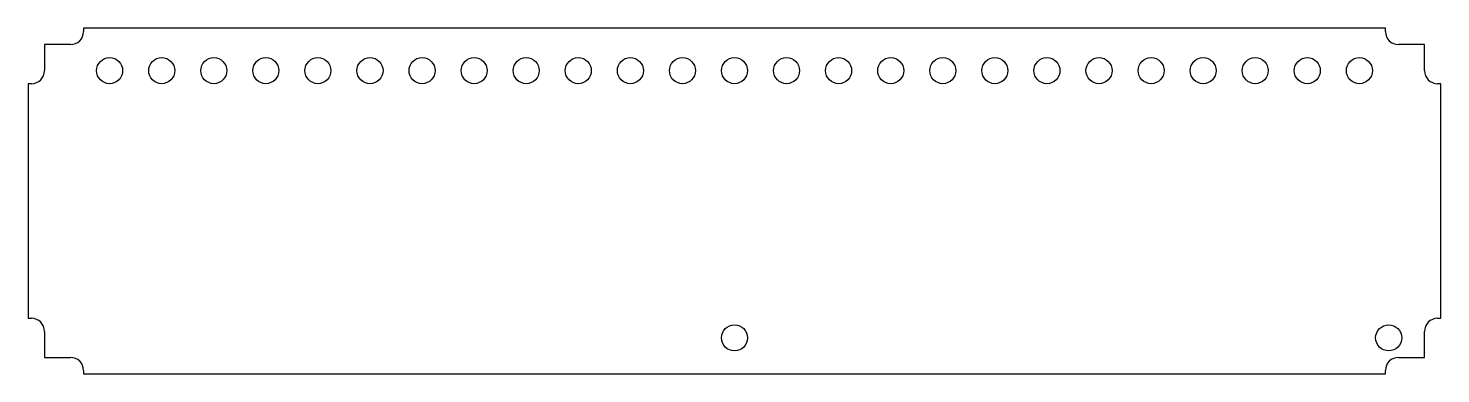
# Model space of a CAD drawing. Header units: inches. Extents: x -13.6 to 13.6, y -3.3 to 3.3.
import ezdxf

# ---------------------------------------------------------------- set-up
doc = ezdxf.new("R2010")
doc.units = ezdxf.units.IN
doc.header["$MEASUREMENT"] = 0

msp = doc.modelspace()

# ---------------------------------------------------------------- linework, layer by layer
at = {"color": 7, "linetype": 'Continuous', "lineweight": 25}
for p, q in [((-12.5, 3.3125), (-12.5, 3.25)), ((12.5, 3.3125), (-12.5, 3.3125)), ((12.5, 3.25), (12.5, 3.3125)), ((-13.25, 3), (-13.25, 2.5)), ((-12.75, 3), (-13.25, 3)), ((13.25, 3), (12.75, 3)), ((13.25, 2.5), (13.25, 3)), ((-13.5625, 2.25), (-13.5625, -2.25)), ((-13.5, 2.25), (-13.5625, 2.25)), ((13.5625, 2.25), (13.5, 2.25)), ((13.5625, -2.25), (13.5625, 2.25)), ((-13.5625, -2.25), (-13.5, -2.25)), ((13.5, -2.25), (13.5625, -2.25)), ((-13.25, -2.5), (-13.25, -3)), ((13.25, -3), (13.25, -2.5)), ((-13.25, -3), (-12.75, -3)), ((-12.5, -3.25), (-12.5, -3.3125)), ((12.5, -3.3125), (12.5, -3.25)), ((12.75, -3), (13.25, -3)), ((-12.5, -3.3125), (12.5, -3.3125))]:
    msp.add_line(p, q, dxfattribs=at)
for centre in [(-12, 2.5), (-11, 2.5), (-10, 2.5), (-9, 2.5), (-8, 2.5), (-7, 2.5), (-6, 2.5), (-5, 2.5), (-4, 2.5), (-3, 2.5), (-2, 2.5), (-1, 2.5), (0, 2.5), (1, 2.5), (2, 2.5), (3, 2.5), (4, 2.5), (5, 2.5), (6, 2.5), (7, 2.5), (8, 2.5), (9, 2.5), (10, 2.5), (11, 2.5), (12, 2.5), (0, -2.625), (12.5625, -2.625)]:
    msp.add_circle(centre, 0.25, dxfattribs=at)
for centre, start, end in [((-12.75, 3.25), 270, 0), ((12.75, 3.25), 180, 270), ((-13.5, 2.5), 270, 0), ((13.5, 2.5), 180, 270), ((-13.5, -2.5), 0, 90), ((13.5, -2.5), 90, 180), ((-12.75, -3.25), 0, 90), ((12.75, -3.25), 90, 180)]:
    msp.add_arc(centre, 0.25, start, end, dxfattribs=at)

doc.saveas('drawing.dxf')
